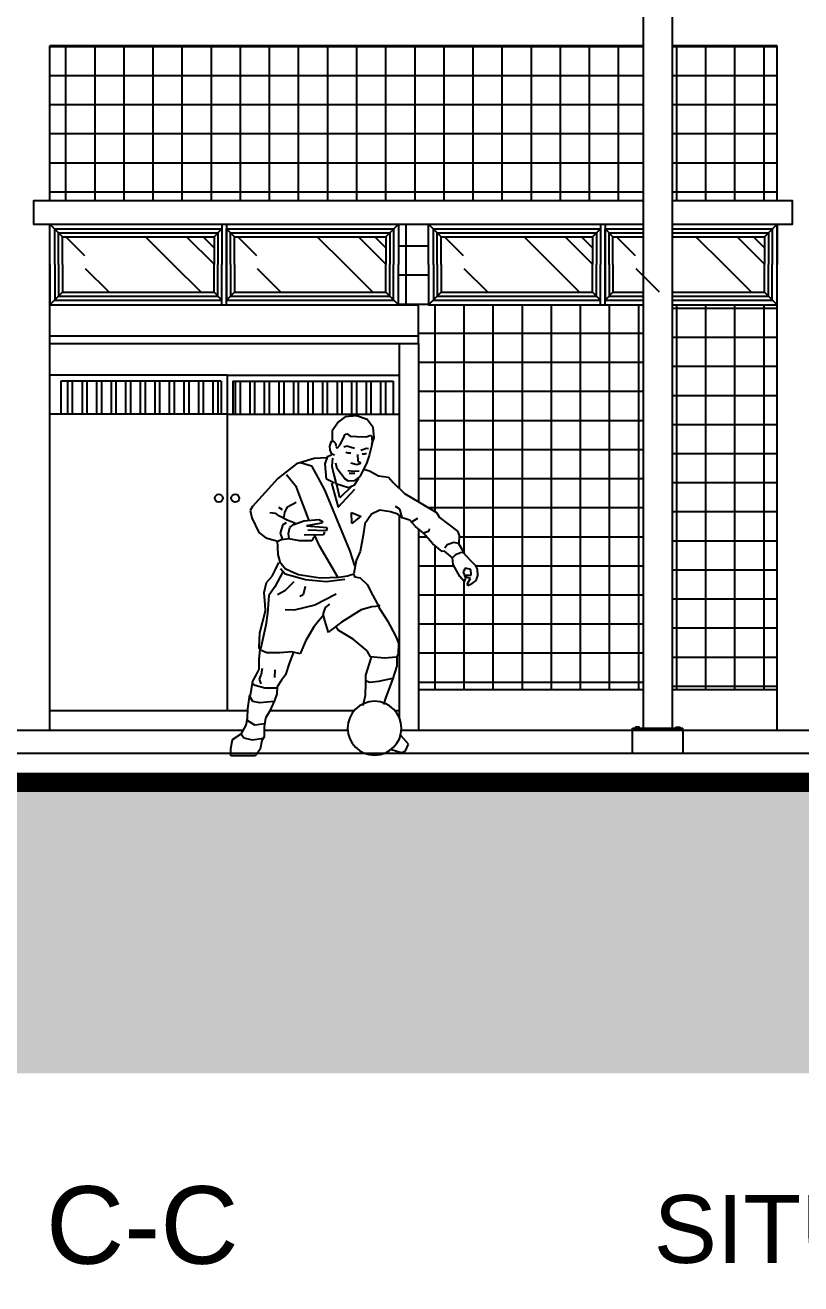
# Model space of a CAD drawing. Header units: metres. Extents: x 2494 to 3558, y 282 to 553.
# Drawn here: x 2939.34 to 2943.34, y 328.31 to 334.8 of the extents above; entities that cross this region are included whole.
import ezdxf

# ---------------------------------------------------------------- set-up
doc = ezdxf.new("R2010")
doc.units = ezdxf.units.M
doc.header["$LTSCALE"] = 7
doc.header["$MEASUREMENT"] = 0
doc.layers.add('HACH', color=251, linetype='Continuous', lineweight=5)
for name, color, linetype in [('HACHURA', 251, 'Continuous'), ('HACHURA PISOS', 250, 'Continuous'), ('PENA 0.05', 8, 'Continuous'), ('PENA 0.2', 2, 'Continuous'), ('PENA 01', 1, 'Continuous'), ('PENA 02', 2, 'Continuous'), ('PENA 06', 6, 'Continuous')]:
    doc.layers.add(name, color=color, linetype=linetype)
doc.styles.add('Luana', font='arial.ttf')
pattern_1 = [(135, (-5.201249999999618, 2.258333333333383), (-0.4242640687119287, 1.131370849898476), [7.5, -1, 2.5, -0.5]), (135, (-5.494699314192076, 2.90533603811906), (0.8237794000823279, 0.1166726188957805), [1.5, -0.165, 3, -0.375]), (135, (-5.077506313291906, 2.735630410634315), (-1.60159685938753, 2.075358402782517), [4, -0.7, 2, -0.5])]
pattern_2 = [(135, (-4.315000000000055, 2.258333333333383), (-0.4242640687119287, 1.131370849898476), [7.5, -1, 2.5, -0.5]), (135, (-4.608449314192512, 2.90533603811906), (0.8237794000823279, 0.1166726188957805), [1.5, -0.165, 3, -0.375]), (135, (-4.191256313292342, 2.735630410634315), (-1.60159685938753, 2.075358402782517), [4, -0.7, 2, -0.5])]
pattern_3 = [(135, (-7.153750000000855, 2.258333333333383), (-0.4242640687119287, 1.131370849898476), [7.5, -1, 2.5, -0.5]), (135, (-7.447199314193313, 2.90533603811906), (0.8237794000823279, 0.1166726188957805), [1.5, -0.165, 3, -0.375]), (135, (-7.030006313293143, 2.735630410634315), (-1.60159685938753, 2.075358402782517), [4, -0.7, 2, -0.5])]
pattern_4 = [(135, (-6.267500000001291, 2.258333333333383), (-0.4242640687119287, 1.131370849898476), [7.5, -1, 2.5, -0.5]), (135, (-6.560949314193749, 2.90533603811906), (0.8237794000823279, 0.1166726188957805), [1.5, -0.165, 3, -0.375]), (135, (-6.143756313293579, 2.735630410634315), (-1.60159685938753, 2.075358402782517), [4, -0.7, 2, -0.5])]

# ---------------------------------------------------------------- blocks, each defined once
blk = doc.blocks.new('jogador de futebol 01')
for p, q in [((8.814762562128948, 149.4143488162461), (11.54378923202376, 153.2017603828781)), ((11.54378923202376, 153.2017603828781), (16.54717297602953, 154.8682646222343)), ((16.54717297602953, 154.8682646222343), (21.85371783605244, 154.413778553473)), ((21.85371783605244, 154.413778553473), (24.88604977842004, 152.1412652288263)), ((24.88604977842004, 152.1412652288263), (27.76672908453793, 147.8993675934334)), ((8.359948809916446, 144.7178821312644), (8.814762562128948, 149.4143488162461)), ((20.79243769535, 146.5358264063088), (19.42785228217441, 145.4754142330984)), ((21.85371783605244, 146.3843863706206), (20.79243769535, 146.5358264063088)), ((22.30853158829194, 145.3238912165553), (21.85371783605244, 146.3843863706206)), ((27.76672908453793, 147.8993675934334), (27.76672908453793, 144.7178821312644)), ((9.421228950618882, 141.6879196856254), (8.359948809916446, 144.7178821312644)), ((9.421228950618882, 145.3238912165553), (9.269576314368805, 141.9908827378567)), ((9.269576314368805, 141.9908827378567), (10.63416172754404, 136.5369669318689)), ((10.02769533908146, 145.9299003018597), (9.421228950618882, 145.3238912165553)), ((11.84709450449691, 145.1723682000257), (10.02769533908146, 145.9299003018597)), ((16.39552033980681, 145.3238912165553), (11.84709450449691, 145.1723682000257)), ((19.42785228217441, 145.4754142330984), (16.39552033980681, 145.3238912165553)), ((20.94394617508935, 140.9304705646328), (17.45680048050889, 139.869975410581)), ((22.46018422454237, 140.4759015150301), (20.94394617508935, 140.9304705646328)), ((23.06665061300495, 143.6573869771991), (22.30853158829194, 145.3238912165553)), ((24.27958338995747, 141.2334336168641), (23.06665061300495, 143.6573869771991)), ((25.49251616690998, 139.869975410581), (24.27958338995747, 141.2334336168641)), ((26.09898255537291, 140.4759015150301), (25.49251616690998, 139.869975410581)), ((27.00861005982492, 143.2029009084382), (26.09898255537291, 141.839442702155)), ((26.09898255537291, 141.839442702155), (26.09898255537291, 140.7789475481032)), ((28.06989020052735, 143.2029009084382), (27.00861005982492, 143.2029009084382)), ((27.76672908453793, 144.7178821312644), (27.76672908453793, 143.3544239249813)), ((28.97966186149044, 140.7789475481032), (28.06989020052735, 143.2029009084382)), ((28.82800922524001, 138.9609202922174), (28.97966186149044, 140.7789475481032)), ((10.63416172754404, 136.5369669318689), (11.69544186824648, 133.2040414340117)), ((11.84709450449691, 139.869975410581), (10.93732284353382, 139.7184523940514)), ((14.57612117439136, 138.9609202922174), (11.84709450449691, 139.869975410581)), ((12.60521352920956, 137.2944990337029), (11.84709450449691, 137.5974620859342)), ((13.96965478590143, 137.2944990337029), (12.60521352920956, 137.2944990337029)), ((16.09235922381703, 136.9914530006298), (15.94070658756695, 133.8100505193023)), ((19.1245470096739, 137.5974620859342), (20.33747978662677, 137.5974620859342)), ((20.33747978662677, 137.5974620859342), (21.55041256357929, 137.900425138152)), ((26.70544894383549, 136.688489948412), (27.91838172078801, 137.1429760171733)), ((27.61507644831485, 135.1735087255858), (27.91838172078801, 131.5375371946555)), ((27.91838172078801, 137.1429760171733), (28.82800922524001, 138.9609202922174)), ((28.14874380510946, 136.7005221704286), (29.62245568754514, 136.0460522737068)), ((29.62245568754514, 136.0460522737068), (30.11359687735012, 135.391582376985)), ((31.09616756998118, 132.6101475515653), (29.78607331313941, 136.209690493094)), ((30.11359687735012, 135.391582376985), (36.1722061891719, 135.0643889190515)), ((36.1722061891719, 135.0643889190515), (44.35943035528499, 132.6101475515653)), ((10.46420121601417, 129.3377150871418), (6.370589132944133, 127.0471119390433)), ((13.24786319878089, 130.1558232032513), (10.46420121601417, 129.3377150871418)), ((11.69544186824648, 133.2040414340117), (13.2116799176995, 130.0225559718428)), ((13.2116799176995, 130.0225559718428), (15.03093492660386, 126.6896304739721)), ((15.94070658756695, 133.8100505193023), (14.72777381061444, 133.2040414340117)), ((14.72777381061444, 133.2040414340117), (15.03093492660386, 132.5980323487073)), ((15.03093492660386, 132.5980323487073), (16.39552033980681, 132.1435462799464)), ((17.60845311675932, 129.2651068508502), (15.33424019910437, 129.4165468865384)), ((16.39552033980681, 132.1435462799464), (19.1245470096739, 132.900995400939)), ((20.48913242287685, 129.5680699030818), (17.60845311675932, 129.2651068508502)), ((22.00537047230252, 125.6291353199203), (25.49251616690998, 130.3255190240606)), ((25.49251616690998, 130.3255190240606), (26.09898255537291, 132.900995400939)), ((27.91838172078801, 131.5375371946555), (27.16026269607499, 128.0530886802552)), ((30.44112044156047, 125.5745339262259), (31.09616756998118, 132.6101475515653)), ((37.48215628947523, 131.6284012160687), (31.4235469776808, 120.502329991038)), ((42.5581949086656, 133.2646174482872), (37.48215628947523, 131.6284012160687)), ((44.35943035528499, 132.6101475515653), (53.03793986774077, 125.7381721456131)), ((-0.5066849328656247, 123.9383176940074), (-5.746485334161349, 118.8661967396609)), ((1.622074077963759, 126.392642042335), (-0.5066849328656247, 123.9383176940074)), ((6.370589132944133, 127.0471119390433), (1.622074077963759, 126.392642042335)), ((15.03093492660386, 126.6896304739721), (17.60845311675932, 124.7200802015567)), ((17.45680048050889, 122.9021359265126), (15.48589283532709, 125.9320983721381)), ((17.3052920007699, 128.0530886802552), (18.97303852993491, 128.0530886802552)), ((20.18597130688742, 121.6901177559177), (17.45680048050889, 122.9021359265126)), ((17.60845311675932, 124.7200802015567), (20.18597130688742, 124.568640165855)), ((18.97303852993491, 128.0530886802552), (19.88266603438692, 128.2046116967987)), ((20.18597130688742, 124.568640165855), (22.00537047230252, 125.6291353199203)), ((26.09898255537291, 123.5081450118031), (20.18597130688742, 121.6901177559177)), ((24.21874934766069, 116.9027870495093), (25.85622301217472, 123.6111242360739)), ((28.14874380510946, 123.6111242360739), (25.03755825815939, 112.4850530110298)), ((26.25049103511191, 124.568640165855), (26.09898255537291, 123.5081450118031)), ((27.16026269607499, 128.0530886802552), (26.25049103511191, 124.568640165855)), ((26.67503192270078, 123.6111242360739), (30.44112044156047, 125.5745339262259)), ((44.36274595476351, 121.7873713021181), (48.94764338414961, 127.5140451340274)), ((53.03793986774077, 125.7381721456131), (64.8274907706359, 112.8123294498181)), ((-5.746485334161349, 118.8661967396609), (-12.45999761786575, 114.7757391399701)), ((25.03755825815939, 112.4850530110298), (17.34147528185093, 120.8296064298129)), ((18.65156953866534, 122.3021844426438), (24.21874934766069, 116.9027870495093)), ((31.4235469776808, 120.502329991038), (19.63399607478567, 92.0328479934025)), ((42.0703693183125, 115.5698657928877), (44.36274595476351, 121.7873713021181)), ((-12.45999761786575, 114.7757391399701), (-20.64722178400619, 110.0308116435571)), ((-4.606207432366077, 107.7075970247617), (-3.62363673976202, 111.6344164050652)), ((-3.62363673976202, 111.6344164050652), (-1.495021885416008, 112.7797179791213)), ((0.8032651674650566, 110.3580051014906), (5.715686161034156, 111.1761132175996)), ((5.715686161034156, 111.1761132175996), (9.6455364619992, 109.212703527448)), ((40.26913387169347, 110.8249382964751), (42.0703693183125, 115.5698657928877)), ((48.61680422046038, 112.6486912304309), (44.52319213738998, 114.7757391399701)), ((49.76299253868571, 110.0308116435571), (48.61680422046038, 112.6486912304309)), ((50.90918085691139, 111.3397514369872), (52.54665452142507, 112.3214977724839)), ((64.8274907706359, 112.8123294498181), (65.80991730675623, 111.0125579790538)), ((65.80991730675623, 111.0125579790538), (65.15501433484626, 107.5765702760709)), ((-21.95717188433687, 107.7401255146168), (-26.37830753159027, 104.3041378116478)), ((-20.64722178400619, 110.0308116435571), (-21.95717188433687, 107.7401255146168)), ((-10.33729317995015, 106.3986572313315), (-11.97462268798046, 107.3803205859868)), ((-10.82252395335172, 103.4861126763797), (-8.202623752690357, 106.431185721187)), ((-9.190960705240741, 105.7441873346097), (-10.33729317995015, 106.3986572313315)), ((-8.202623752690357, 106.431185721187), (-4.600297015935666, 107.5765702760709)), ((-4.600297015935666, 107.5765702760709), (-2.635299787211636, 109.212703527448)), ((-2.635299787211636, 109.212703527448), (0.8032651674650566, 110.3580051014906)), ((9.6455364619992, 109.212703527448), (12.59296022687091, 104.7950524698099)), ((18.81518716425961, 110.0308116435571), (14.39419567348995, 108.2310401727927)), ((14.55781329908422, 108.3945954113386), (18.65156953866534, 104.9586077083696)), ((18.65156953866534, 104.9586077083696), (18.81518716425961, 110.0308116435571)), ((34.0414289873529, 106.8301576069981), (32.07643175860116, 105.6848560329553)), ((32.07643175860116, 105.6848560329553), (32.73147888702186, 105.0303861362334)), ((40.9187030531623, 106.1756877102898), (34.0414289873529, 106.8301576069981)), ((38.63180436366316, 106.5709254582381), (40.26913387169347, 110.8249382964751)), ((45.66736226465341, 104.5394714780713), (40.9187030531623, 106.1756877102898)), ((45.01433332722196, 105.1222459277569), (48.45304243835503, 106.2676304826408)), ((48.45304243835503, 106.2676304826408), (52.21913095724207, 108.3945954113386)), ((50.58165729270104, 104.467776031035), (48.94432778467073, 105.4495223665317)), ((50.25427788500141, 107.2492938372961), (49.76299253868571, 110.0308116435571)), ((52.21913095724207, 108.3945954113386), (54.0203664038611, 109.5399799662229)), ((54.0203664038611, 109.5399799662229), (56.80402838660046, 109.8671734241698)), ((65.15501433484626, 107.5765702760709), (61.88006700579119, 100.7045948701187)), ((-30.30815783258231, 101.3590647668405), (-31.12682258659764, 99.39565507668893)), ((-31.12682258659764, 99.39565507668893), (-30.96320496097601, 95.63239093493121)), ((-26.37830753159027, 104.3041378116478), (-30.30815783258231, 101.3590647668405)), ((-18.84598633738716, 95.46883569638536), (-14.42499484659014, 100.5409566507315)), ((-17.21456724578691, 101.4900915155313), (-17.37818487138118, 102.471837851028)), ((-14.26714348091519, 100.508428160876), (-17.21456724578691, 101.4900915155313)), ((-14.42499484659014, 100.5409566507315), (-10.82252395335172, 103.4861126763797)), ((12.59296022687091, 104.7950524698099), (13.41162498088624, 99.55921031523478)), ((13.41162498088624, 99.55921031523478), (14.88533686329492, 91.86920977401489)), ((39.77251473493698, 103.8850015813495), (30.11157868638786, 103.0669764460818)), ((30.11157868638786, 103.0669764460818), (30.60286403267621, 101.5943984332644)), ((30.60286403267621, 101.5943984332644), (39.11746760654327, 101.7579536718103)), ((31.42152878669118, 101.1034837750885), (31.91281413300689, 99.63098874311247)), ((31.91281413300689, 99.63098874311247), (40.75494127105731, 99.46735052372522)), ((32.73147888702186, 105.0303861362334), (39.77251473493698, 103.8850015813495)), ((33.71390542314219, 94.55878480792497), (35.84266443397193, 99.30371230433761)), ((47.47061590226205, 102.9951980182176), (45.01433332722196, 105.1222459277569)), ((48.12551887417203, 100.2136802119566), (47.47061590226205, 102.9951980182176)), ((47.79799530996132, 97.92307706385768), (48.12551887417203, 100.2136802119566)), ((51.72798976741009, 100.3773184313442), (50.58165729270104, 104.467776031035)), ((50.90918085691139, 97.75943884447042), (51.72798976741009, 100.3773184313442)), ((61.88006700579119, 100.7045948701187), (58.60526383324685, 98.25027052180499)), ((-30.79944317887066, 95.63239093493121), (-33.25558159742702, 91.54193333524003)), ((-30.96320496097601, 95.63239093493121), (-28.67068416804128, 96.12330559309332)), ((-28.67068416804128, 96.12330559309332), (-25.55949862109156, 94.97792103820939)), ((-25.55949862109156, 94.97792103820939), (-24.41331030286588, 93.505343025392)), ((-23.2671219846402, 91.86920977401489), (-18.84598633738716, 95.46883569638536)), ((25.1991576927914, 79.99680886075286), (33.71390542314219, 94.55878480792497)), ((36.33380562377656, 98.8128806270034), (37.31637631640797, 96.84947093685143)), ((37.31637631640797, 96.84947093685143), (43.04746206399204, 96.84947093685143)), ((43.04746206399204, 96.84947093685143), (47.95973890107706, 97.83113429150671)), ((51.23670442112174, 97.43224538653696), (47.79799530996132, 97.92307706385768)), ((53.03793986774077, 96.77777548981514), (50.90918085691139, 97.75943884447042)), ((53.35940885900999, 97.07244045789314), (53.03202945131072, 90.52765850987439)), ((58.60526383324685, 98.25027052180499), (53.03793986774077, 96.77777548981514)), ((-36.205023553234, 87.85044762136036), (-38.49740018968501, 85.55976149242004)), ((-32.93007622417893, 91.45007354371697), (-36.205023553234, 87.85044762136036)), ((-33.25558159742702, 91.54193333524003), (-31.78186971499099, 91.37837809668068)), ((-31.78186971499099, 91.37837809668068), (-29.32573129646198, 90.396631761184)), ((-29.32573129646198, 90.396631761184), (-28.0157811961313, 88.9240537483666)), ((-28.34532295130391, 85.8870379312084), (-28.01779938712092, 88.9957491954029)), ((-28.0157811961313, 88.9240537483666), (-24.24954852076053, 92.0328479934025)), ((-24.24954852076053, 92.0328479934025), (-23.2671219846402, 91.86920977401489)), ((14.88533686329492, 91.86920977401489), (16.68657230994131, 87.77875217432407)), ((16.68657230994131, 87.77875217432407), (17.83276062813928, 81.72488488446743)), ((19.63399607478567, 92.0328479934025), (17.50523706392893, 85.32451080683754)), ((53.03202945131072, 90.52765850987439), (52.04945875870666, 87.09167080690538)), ((-39.47997088228907, 83.75999002165568), (-39.64373266439407, 80.81483399600704)), ((-38.49740018968501, 85.55976149242004), (-39.47997088228907, 83.75999002165568)), ((-36.69630889954971, 80.97847221540815), (-36.53254711744435, 83.59635180226807)), ((-36.53254711744435, 83.59635180226807), (-34.07640869891534, 84.2508216989899)), ((-34.07640869891534, 84.2508216989899), (-32.93007622417893, 82.45105022822554)), ((-32.93007622417893, 82.45105022822554), (-34.07640869891534, 79.50589420257725)), ((-31.45650849825398, 80.32400231868633), (-28.34532295130391, 85.8870379312084)), ((46.64589657530558, 82.67401974926725), (43.3710934027616, 81.20144173644985)), ((49.5933203401503, 83.98295954271089), (46.64589657530558, 82.67401974926725)), ((52.04945875870666, 87.09167080690538), (49.5933203401503, 83.98295954271089)), ((49.5933203401503, 81.3650799558371), (51.72207935098004, 83.81932132330978)), ((50.74340088381678, 82.45105022822554), (54.34572762059847, 75.57907482227333)), ((54.01834821287184, 83.92362824105643), (52.54463633046316, 86.86878426670508)), ((55.65567772090179, 80.48764053807358), (54.01834821287184, 83.92362824105643)), ((-39.64373266439407, 80.81483399600704), (-38.82492375389536, 78.52423084792197)), ((-38.82492375389536, 78.52423084792197), (-36.368785335339, 76.56082115777001)), ((-34.07640869891534, 80.97847221540815), (-36.69630889954971, 80.97847221540815)), ((-36.368785335339, 79.34233896403104), (-34.07640869891534, 79.99680886075286)), ((-34.89507345293032, 77.05165283509072), (-36.368785335339, 79.34233896403104)), ((-36.368785335339, 76.56082115777001), (-35.05883523503567, 76.0699064995944)), ((-35.05883523503567, 76.0699064995944), (-34.89507345293032, 77.05165283509072)), ((-34.07640869891534, 79.99680886075286), (-34.07640869891534, 80.97847221540815)), ((-34.07640869891534, 79.50589420257725), (-33.42136157049464, 78.0333991705874)), ((-33.42136157049464, 78.0333991705874), (-31.45650849825398, 80.32400231868633)), ((11.44086149221518, 76.45651424003685), (9.967149609779142, 73.51144119522996)), ((14.87942644686451, 79.72886372361896), (11.44086149221518, 76.45651424003685)), ((17.49932664749888, 80.21977838179457), (14.87942644686451, 79.72886372361896)), ((17.82685021170923, 81.52871817522471), (17.49932664749888, 80.21977838179457)), ((20.77427397655394, 80.71061005911528), (17.82685021170923, 81.52871817522471)), ((24.54036249544099, 80.05614016240732), (20.77427397655394, 80.71061005911528)), ((21.92046229477927, 78.91083858835093), (30.59897180723542, 77.92909225285425)), ((33.38263378997478, 79.72886372361896), (24.54036249544099, 80.05614016240732)), ((30.59897180723542, 77.92909225285425), (40.25990785578453, 78.74720036896368)), ((43.3710934027616, 81.20144173644985), (33.38263378997478, 79.72886372361896)), ((40.25990785578453, 78.74720036896368), (49.5933203401503, 81.3650799558371)), ((45.66347003918526, 77.92909225285425), (49.75708212225565, 73.67499643377582)), ((58.27572207804724, 77.54248451242529), (55.65567772090179, 80.48764053807358)), ((59.42191039627257, 72.9611952353999), (58.27572207804724, 77.54248451242529)), ((9.967149609779142, 73.51144119522996), (6.855964062829429, 67.45757390537332)), ((26.01407437784967, 72.20250140178632), (35.83877220853114, 66.96665924721121)), ((40.42366963788953, 75.63840612392778), (41.24233439190486, 71.87522496301146)), ((41.24233439190486, 71.87522496301146), (42.8798080564459, 71.05711684690239)), ((49.75708212225565, 73.67499643377582), (53.19564707690499, 71.87522496301146)), ((54.34572762059847, 75.57907482227333), (57.12938960333783, 71.4886172225825)), ((57.12938960333783, 71.4886172225825), (57.78443673175889, 63.30770202318665)), ((58.93062504995686, 67.23460438433162), (59.42191039627257, 72.9611952353999)), ((6.368570941981872, 66.2528580488353), (2.111197076806477, 59.70815908165794)), ((6.855964062829429, 67.45757390537332), (5.709775744603746, 66.63946578927775)), ((5.709775744603746, 66.63946578927775), (9.47586426346379, 66.31218935048939)), ((9.47586426346379, 66.31218935048939), (14.38828525705989, 64.839611337672)), ((14.38828525705989, 64.839611337672), (23.55793595932066, 59.11302048660407)), ((30.92649537144577, 65.98499589255593), (28.96149814269438, 67.45757390537332)), ((32.07268368964409, 62.71264640897418), (30.92649537144577, 65.98499589255593)), ((35.83877220853114, 66.96665924721121), (45.49970825708026, 64.67605609912614)), ((45.49970825708026, 64.67605609912614), (49.5933203401503, 64.839611337672)), ((58.76686326787922, 64.45308657807058), (58.93062504995686, 67.23460438433162)), ((61.38676346851322, 54.14512346914937), (58.76686326787922, 64.45308657807058)), ((2.111197076806477, 59.70815908165794), (-1.654891442053213, 52.50890723693087)), ((23.55793595932066, 59.11302048660407), (28.63397457851103, 55.34975634484636)), ((29.45278348900973, 54.36809299019107), (31.25387477914539, 59.93112860271314)), ((31.25387477914539, 59.93112860271314), (32.07268368964409, 62.71264640897418)), ((31.7451601254611, 62.54900818957307), (35.02010745451616, 58.45855058988225)), ((35.02010745451616, 58.45855058988225), (36.33005755481949, 56.82233435766375)), ((57.78443673175889, 63.30770202318665), (58.60310148577386, 57.74474939150598)), ((18.15826600138773, 51.19996744350108), (25.03554006719713, 55.45406326257951)), ((25.03554006719713, 55.45406326257951), (26.01796660331746, 56.7630030560093)), ((28.63397457851103, 55.34975634484636), (29.45278348900973, 54.36809299019107)), ((36.33380562377656, 56.9266412754104), (40.26380008125233, 50.38194230823305)), ((58.60310148577386, 57.74474939150598), (61.05938406081395, 46.61867816647569)), ((61.71428703272358, 47.27314806319751), (61.38676346851322, 54.14512346914937)), ((-1.654891442053213, 52.50890723693087), (-2.964841542384249, 49.40019597273673)), ((-2.964841542384249, 49.40019597273673), (-2.801079760278895, 44.49163025693647)), ((11.6083713432776, 45.80057005036626), (18.15826600138773, 51.19996744350108)), ((40.26380008125233, 50.38194230823305), (42.39241493559834, 45.14610015364444)), ((61.05938406081395, 46.12784648914112), (61.71428703272358, 47.27314806319751)), ((-2.801079760278895, 44.49163025693647), (-1.982415006263921, 42.85549700555937)), ((-2.145456005868922, 42.93266918812795), (-2.145456005868922, 38.84221158843677)), ((-1.982415006263921, 42.85549700555937), (3.584908959242512, 42.3645823473834)), ((3.584908959242512, 42.3645823473834), (9.970897678736208, 43.01905224410523)), ((9.807856679131206, 42.93266918812795), (12.42775687976557, 34.58819875019974)), ((9.970897678736208, 43.01905224410523), (11.6083713432776, 45.80057005036626)), ((42.39241493559834, 45.14610015364444), (42.71993849978134, 44.49163025693647)), ((42.71993849978134, 44.49163025693647), (46.48602701866838, 45.30973837304555)), ((45.83112404675876, 45.14610015364444), (47.79597711897206, 39.91034097991073)), ((46.48602701866838, 45.30973837304555), (52.05335098414746, 44.98254491509859)), ((52.05335098414746, 44.98254491509859), (58.11196029594188, 44.98254491509859)), ((58.11196029594188, 44.98254491509859), (61.05938406081395, 46.12784648914112)), ((61.38676346851322, 46.61867816647569), (61.87804881482893, 41.87375067006269)), ((61.87804881482893, 41.87375067006269), (61.87804881482893, 37.2924613930373)), ((-2.145456005868922, 38.84221158843677), (-0.1806029336282649, 32.46115084064702)), ((47.79597711897206, 39.91034097991073), (49.43345078351309, 34.67458180617737)), ((54.34644840307146, 37.04244011767241), (54.51021018517646, 33.4428141953023)), ((60.24129593278789, 37.69691001439423), (60.73243712259251, 35.07903042752045)), ((60.73243712259251, 35.07903042752045), (61.71500781519657, 32.62478906004813)), ((61.87804881482893, 37.2924613930373), (63.02423713302726, 34.83822002556462)), ((-0.1806029336282649, 32.95198251798124), (6.369291724481869, 31.64304272455145)), ((-0.1806029336282649, 32.46115084064702), (2.930582613321803, 24.28023564126502)), ((6.369291724481869, 31.64304272455145), (10.29914202544691, 31.15221104721688)), ((10.29914202544691, 31.15221104721688), (12.42775687976557, 31.97031916332631)), ((12.42775687976557, 34.58819875019974), (12.42775687976557, 30.82493460844202)), ((12.42775687976557, 30.82493460844202), (12.59151866187057, 25.09834375737409)), ((49.43345078351309, 34.67458180617737), (51.39830385575375, 32.22025745784944)), ((51.39830385575375, 32.22025745784944), (53.36330108447814, 29.1115461936553)), ((59.09496345805148, 28.53433146034345), (63.51609910533188, 29.67963303439948)), ((61.71500781519657, 32.62478906004813), (60.89619890469787, 30.49774115049506)), ((63.02423713302726, 34.83822002556462), (64.82547257967364, 31.72942578051522)), ((63.51609910533188, 29.67963303439948), (64.98981098776791, 30.82493460844202)), ((64.82547257967364, 31.72942578051522), (65.80789911579397, 25.18472681335137)), ((2.930582613321803, 24.28023564126502), (4.076770931519775, 21.00788615768291)), ((12.59151866187057, 25.09834375737409), (13.57394519799089, 20.35341626096109)), ((53.36330108447814, 29.1115461936553), (53.52706286658349, 25.83919671005969)), ((53.52706286658349, 25.83919671005969), (54.67325118480882, 22.40320900709034)), ((53.85516305678311, 28.53433146034345), (59.09496345805148, 28.53433146034345)), ((64.66228742355756, 22.31682595111306), (66.1359993059936, 24.93470553798684)), ((66.9548082164923, 18.8808382481302), (65.97223752388824, 25.42553721530755)), ((54.51021018517646, 22.80765762843377), (56.96634860373283, 17.73553667408767)), ((54.83758959290344, 22.31682595111306), (61.38748425101357, 21.66235605439124)), ((56.96634860373283, 17.73553667408767), (58.76758405035186, 14.62674242905177)), ((61.38748425101357, 21.66235605439124), (64.66228742355756, 22.31682595111306)), ((67.11856999859765, 14.62674242905177), (66.9548082164923, 18.8808382481302)), ((58.76758405035186, 14.62674242905177), (59.42248702226183, 10.53628482936059)), ((59.09496345805148, 12.00886284217799), (63.67986088743723, 11.35439294547002)), ((63.67986088743723, 11.35439294547002), (67.44594940629692, 13.64507907439649)), ((67.77347297050727, 11.35439294547002), (67.11856999859765, 14.62674242905177)), ((-7.605815849614899, 2.562987695334268), (-3.973792874198494, 6.574281572263313)), ((59.42248702226183, 10.53628482936059), (59.42248702226183, 5.954995552335202)), ((59.42248702226183, 5.954995552335202), (60.40491355838216, 4.155224081570847)), ((70.06584960695864, 7.100297126377736), (67.77347297050727, 11.35439294547002)), ((70.06584960695864, 7.263935345765343), (68.7558995066276, 5.464163875000988)), ((73.99584406440705, 4.646055758905415), (70.06584960695864, 7.263935345765343)), ((-6.267755232106225, -0.49327967704183), (-7.605815849614899, 2.562987695334268)), ((-4.147357298174697, -1.528880578660324), (0.7562701489910069, 0.03016347097574723)), ((64.98981098776791, 4.482417539504308), (59.75001058647219, 5.300525655613381)), ((60.40491355838216, 4.155224081570847), (61.22372246890822, 0.2284047012672765)), ((61.22372246890822, 0.2284047012672765), (63.02495791552725, -2.389474885606507)), ((68.7558995066276, 5.464163875000988), (64.98981098776791, 4.482417539504308)), ((74.81450881842238, 0.3919599398131304), (73.99584406440705, 4.646055758905415)), ((74.81450881842238, -2.880389543768619), (74.81450881842238, 0.3919599398131304)), ((-4.164944390981489, -1.44838916242232), (-6.267755232106225, -0.49327967704183)), ((63.02495791552725, -2.389474885606507), (63.51609910533188, -2.880389543768619)), ((63.51609910533188, -2.880389543768619), (74.81450881842238, -2.880389543768619))]:
    blk.add_line(p, q)
blk.add_circle((8.13967768046065, 9.918658426260802), 12.49454345795588)
blk = doc.blocks.new('A$C5D1F5C78')
at = {"layer": 'PENA 01'}
for p, q in [((-0.1300000000001091, -7.600000000000023), (-0.1300000000001091, -7.590000000000032)), ((-0.1088954178180757, -7.585375796944732), (-0.1088954178180757, -7.590000000000032)), ((-0.1008467417746033, -7.585375796944732), (-0.1008467417746033, -7.590000000000032)), ((0.1008467417746033, -7.585375796944732), (0.1008467417746033, -7.590000000000032)), ((0.1088954178180757, -7.585375796944732), (0.1088954178180757, -7.590000000000032)), ((0.1300000000001091, -7.600000000000023), (0.1300000000001091, -7.590000000000032)), ((0.1300000000001091, -7.600000000000023), (0.1300000000001091, -7.590000000000032)), ((0.1300000000001091, -7.600000000000023), (0.1300000000001091, -7.720000000000027))]:
    blk.add_line(p, q, dxfattribs=at)
for points in [[(-0.1300000000001091, -7.590000000000032), (0.1300000000001091, -7.590000000000032)], [(-0.1300000000001091, -7.720000000000027), (-0.1300000000001091, -7.600000000000023), (0.1300000000001091, -7.600000000000023)]]:
    blk.add_lwpolyline(points, dxfattribs=at)
for points in [[(-0.1139966562154768, -7.590000000000032), (-0.09574550337720211, -7.590000000000032), (-0.09574550337720211, -7.585375796944732), (-0.1139966562154768, -7.585375796944732)], [(0.1139966562154768, -7.590000000000032), (0.09574550337720211, -7.590000000000032), (0.09574550337720211, -7.585375796944732), (0.1139966562154768, -7.585375796944732)]]:
    blk.add_lwpolyline(points, close=True, dxfattribs=at)
blk = doc.blocks.new('A$C4E985608')
at = {"layer": 'HACHURA', "ltscale": 1.5}
h = blk.add_hatch(dxfattribs=at)
h.set_pattern_fill('AR-RROOF', color=256, scale=0.5, angle=45, style=0)
h.set_pattern_definition(pattern_3)
h.paths.add_polyline_path([(-7.153750000000855, 2.401666666666756), (-7.935000000000855, 2.401666666666642), (-7.935000000000855, 2.545000000000016), (-7.153750000000855, 2.545000000000016)])
h = blk.add_hatch(dxfattribs=at)
h.set_pattern_fill('AR-RROOF', color=256, scale=0.5, angle=45, style=0)
h.set_pattern_definition(pattern_4)
h.paths.add_polyline_path([(-6.267500000001291, 2.401666666666699), (-7.048750000001291, 2.401666666666642), (-7.048750000001291, 2.545000000000016), (-6.267500000001291, 2.545000000000016)])
h = blk.add_hatch(dxfattribs=at)
h.set_pattern_fill('AR-RROOF', color=256, scale=0.5, angle=45, style=0)
h.set_pattern_definition(pattern_1)
h.paths.add_polyline_path([(-5.201249999999618, 2.401666666666756), (-5.982499999999618, 2.401666666666642), (-5.982499999999618, 2.545000000000016), (-5.201249999999618, 2.545000000000016)])
h = blk.add_hatch(dxfattribs=at)
h.set_pattern_fill('AR-RROOF', color=256, scale=0.5, angle=45, style=0)
h.set_pattern_definition(pattern_2)
h.paths.add_polyline_path([(-4.9404093272924, 2.401666666666642), (-4.940409327292855, 2.545000000000016), (-5.096250000000055, 2.545000000000016), (-5.096250000000055, 2.401666666666642)])
h.paths.add_polyline_path([(-4.790409327293219, 2.545000000000016), (-4.790409327293219, 2.401666666666642), (-4.315000000000055, 2.401666666666699), (-4.315000000000055, 2.545000000000016)])
h = blk.add_hatch(dxfattribs=at)
h.set_pattern_fill('AR-RROOF', color=256, scale=0.5, angle=45, style=0)
h.set_pattern_definition(pattern_3)
h.paths.add_polyline_path([(-7.153750000000855, 2.401666666666642), (-7.935000000000855, 2.401666666666756), (-7.935000000000855, 2.258333333333383), (-7.153750000000855, 2.258333333333383)])
h = blk.add_hatch(dxfattribs=at)
h.set_pattern_fill('AR-RROOF', color=256, scale=0.5, angle=45, style=0)
h.set_pattern_definition(pattern_4)
h.paths.add_polyline_path([(-6.267500000001291, 2.401666666666699), (-7.048750000001291, 2.401666666666756), (-7.048750000001291, 2.258333333333383), (-6.267500000001291, 2.258333333333383)])
h = blk.add_hatch(dxfattribs=at)
h.set_pattern_fill('AR-RROOF', color=256, scale=0.5, angle=45, style=0)
h.set_pattern_definition(pattern_1)
h.paths.add_polyline_path([(-5.201249999999618, 2.401666666666642), (-5.982499999999618, 2.401666666666756), (-5.982499999999618, 2.258333333333383), (-5.201249999999618, 2.258333333333383)])
h = blk.add_hatch(dxfattribs=at)
h.set_pattern_fill('AR-RROOF', color=256, scale=0.5, angle=45, style=0)
h.set_pattern_definition(pattern_2)
h.paths.add_polyline_path([(-4.315000000000055, 2.401666666666699), (-5.096250000000055, 2.401666666666756), (-5.096250000000055, 2.258333333333383), (-4.315000000000055, 2.258333333333383)])
h = blk.add_hatch(dxfattribs=at)
h.set_pattern_fill('ANSI32,_O', color=256, scale=0.2, angle=45, double=1)
h.set_pattern_definition([(90, (-7.944015415734611, 1.630000000000109), (-0.07500000000000001, 6.938893903907228e-18), []), (90, (-7.919015415776357, 1.654999999958136), (-0.07500000000000001, 6.938893903907228e-18), [])])
h.paths.add_polyline_path([(-7.116515415734284, 1.800000000000068), (-7.116515415734284, 1.630000000000109), (-7.944015415734611, 1.630000000000109), (-7.944015415734157, 1.800000000000068)])
h = blk.add_hatch(dxfattribs=at)
h.set_pattern_fill('ANSI32,_O', color=256, scale=0.2, angle=45, double=1)
h.set_pattern_definition([(90, (-6.229015415732647, 1.630000000000109), (0.07500000000000001, 6.938893903907228e-18), []), (90, (-6.254015415690901, 1.654999999958136), (0.07500000000000001, 6.938893903907228e-18), [])])
h.paths.add_polyline_path([(-7.056515415732974, 1.800000000000068), (-6.229015415733102, 1.800000000000068), (-6.229015415732647, 1.630000000000109), (-7.056515415732974, 1.630000000000109)])
at = {"layer": 'HACHURA PISOS'}
h = blk.add_hatch(dxfattribs=at)
h.set_pattern_fill('_USER,_O', color=256, scale=0.15, double=1, pattern_type=0)
h.set_pattern_definition([(0, (-24.00361561554291, 27.48907575251792), (0, 0.15), []), (90, (-24.00361561554291, 27.48907575251792), (-0.15, 9.184850993605149e-18), [])])
h.paths.add_polyline_path([(-0.25, 2.730000000000075), (-0.25, 3.529999999999916), (-4, 3.529999999999916), (-4, 2.730000000000075)])
h.paths.add_polyline_path([(-12.25, 2.730000000000075), (-12.24999999999955, 3.529999999999916), (-16, 3.529999999999916), (-16, 2.730000000000075)])
h.paths.add_polyline_path([(-22.04040932729231, 3.529999999999916), (-22.04040932729322, 2.730000000000132), (-20.25, 2.730000000000075), (-20.25, 3.529999999999973)])
h.paths.add_polyline_path([(-22.19040932729285, 2.730000000000075), (-22.19040932729285, 3.529999999999916), (-24, 3.529999999999916), (-24, 2.730000000000075)])
h.paths.add_polyline_path([(-22.04040932729322, 2.193333333333385), (-22.04040932729322, 0.2100000000000364), (-20.25, 0.2100000000000364), (-20.25, 2.193333333333385)])
h.paths.add_polyline_path([(-22.19040932729285, 0.2100000000000364), (-22.19040932729331, 2.193333333333385), (-24.00000000000136, 2.193333333333271), (-24, 0.2100000000000364)])
h.paths.add_polyline_path([(-16.4404093272924, 2.730000000000075), (-16.4404093272924, 3.529999999999916), (-20.00000000000045, 3.529999999999973), (-20, 2.730000000000075)])
h.paths.add_polyline_path([(-16.29040932729276, 3.529999999999916), (-16.29040932729276, 2.730000000000075), (-16.25, 2.730000000000075), (-16.24999999999955, 3.529999999999916)])
h.paths.add_polyline_path([(-16.29040932729276, 2.193333333333385), (-16.29040932729367, 0.2100000000000364), (-16.25, 0.2100000000000364), (-16.25, 2.193333333333271)])
h.paths.add_polyline_path([(-16.44040932729285, 0.2100000000000364), (-16.44040932729285, 2.193333333333385), (-20, 2.193333333334181), (-20, 0.2100000000000364)])
h.paths.add_polyline_path([(-10.54040932729276, 2.193333333333385), (-10.54040932729322, 0.2100000000000364), (-8.249999999999545, 0.2100000000000364), (-8.25, 2.193333333333385), (-10.04749999999922, 2.193333333333385), (-10.04749999999922, 2.610000000000014), (-10.20250000000078, 2.610000000000014), (-10.20250000000078, 2.193333333333385)])
h.paths.add_polyline_path([(-10.6904093272924, 0.2100000000000932), (-10.69040932729285, 2.193333333333385), (-11.99999999999955, 2.193333333333385), (-11.99999999999909, 0.2100000000000364)])
h.paths.add_polyline_path([(-10.54040932729322, 3.529999999999859), (-10.54040932729322, 2.730000000000132), (-8.25, 2.730000000000075), (-8.249999999999545, 3.529999999999916)])
h.paths.add_polyline_path([(-4.790409327293219, 3.529999999999916), (-4.790409327293219, 2.730000000000075), (-4.25, 2.730000000000075), (-4.250000000000455, 3.529999999999916)])
h.paths.add_polyline_path([(-4.940409327292855, 2.730000000000075), (-4.940409327292855, 3.529999999999916), (-8, 3.529999999999916), (-8, 2.730000000000075)])
h.paths.add_polyline_path([(-4.790409327293219, 2.193333333333385), (-4.790409327293219, 0.2100000000000364), (-4.25, 0.2100000000000364), (-4.25, 2.193333333333385)])
h.paths.add_polyline_path([(-2.754894734915069, 0.2100000000000932), (-2.754894734915524, 1.761999999999944), (-2.752986581187997, 1.776493866526152), (-2.747392157527429, 1.790000000000532), (-2.738492714662698, 1.801597979745225), (-2.726894734914822, 1.810497422612229), (-2.713388601440784, 1.816091846272172), (-2.698894734915484, 1.817999999999984), (-2.68440086839064, 1.816091846272229), (-2.670894734916601, 1.810497422612116), (-2.659296755167816, 1.801597979745509), (-2.650397312303539, 1.789999999998088), (-2.644802888643881, 1.776493866524618), (-2.642894734915444, 1.76199999999875), (-2.642894734915444, 0.2100000000000364), (-0.25, 0.2100000000000364), (-0.25, 2.193333333333385), (-2.047499999999673, 2.193333333333385), (-2.047499999999673, 2.610000000000014), (-2.202500000001237, 2.610000000000014), (-2.202500000001237, 2.193333333333385), (-4, 2.193333333333385), (-4, 0.2100000000000364)])
h.paths.add_polyline_path([(-10.69040932729331, 2.730000000000075), (-10.69040932729285, 3.529999999999859), (-11.99999999999955, 3.529999999999916), (-11.99999999999955, 2.730000000000075)])
h.paths.add_polyline_path([(-12.94121166332116, 0.7061844243378346), (-12.9412116633207, 0.2100000000000932), (-12.24999999999955, 0.2100000000000364), (-12.25, 2.193333333333385), (-14.04749999999922, 2.193333333333385), (-14.04749999999922, 2.610000000000014), (-14.20250000000078, 2.610000000000014), (-14.20250000000078, 2.193333333333385), (-16, 2.193333333333385), (-15.99999999999955, 0.2100000000000364), (-13.84121955639012, 0.2100000000000364), (-13.84121955639012, 0.7061844243377777)])
h = blk.add_hatch(dxfattribs=at)
h.set_pattern_fill('_USER,_O', color=256, scale=0.15, double=1, pattern_type=0)
h.set_pattern_definition([(0, (-8, 0.2100000000000364), (0, 0.15), []), (90, (-8, 0.2100000000000364), (-0.15, 9.184850993605149e-18), [])])
h.paths.add_polyline_path([(-4.940409327292855, 2.193333333333385), (-6.047499999999673, 2.193333333333385), (-6.047499999999673, 2.401666666666699), (-6.047499999999673, 2.610000000000014), (-6.202500000001237, 2.610000000000014), (-6.202500000001237, 2.401666666666699), (-6.202500000001237, 2.193333333333385), (-6.099015415733447, 2.193333333333328), (-6.099015415732993, 2.147956435215463), (-6.099015415732083, 2.100000000000136), (-6.099015415732083, 1.900000000000091), (-6.099015415732538, 1.176598503552611), (-6.096531061888982, 1.17508481837109), (-6.005514941619367, 1.122336184289509), (-5.990952426478998, 1.096870976548757), (-5.941803336917928, 1.05867362618045), (-5.898115791495911, 1.025933699068503), (-5.889014820495504, 1.004106773498791), (-5.890956651562192, 0.959443961690738), (-5.865349731788683, 0.9167981487345287), (-5.869480334154559, 0.9163397269334723), (-5.832561236160473, 0.8757604660121387), (-5.807077235306224, 0.8502952582713306), (-5.796154147026755, 0.8302874737870525), (-5.794333632313283, 0.7975466241898062), (-5.803436205879279, 0.7720823389345242), (-5.830740721447455, 0.750255413364755), (-5.84530323658737, 0.7447979901082817), (-5.847123751300842, 0.7557119141358157), (-5.830740721447455, 0.7811771218765671), (-5.858614450515688, 0.7891350273509374), (-5.856224722301704, 0.7829953404767025), (-5.863506781154683, 0.7666258381633497), (-5.885349752582442, 0.7920901234188022), (-5.919936327003597, 0.8539335404423696), (-5.923483249009223, 0.8875993819226551), (-5.965468425624749, 0.9222555719908883), (-5.976389911338629, 0.920436430905454), (-6.025539000899698, 0.9604529223593659), (-6.074686487895178, 1.01683891612646), (-6.099015415732538, 1.036728733571408), (-6.099015415732538, 0.2100000000000364), (-4.940409327292855, 0.2100000000000364)])
at = {"layer": 'HACHURA', "ltscale": 1.5}
for p, q in [((-8, 2.730000000000075), (-8, 3.529999999999859)), ((-4.940409327292855, 3.529999999999916), (-8, 3.529999999999916)), ((-4.250000000000909, 3.529999999999916), (-4.790409327293219, 3.529999999999916)), ((-4.25, 2.730000000000075), (-4.250000000000455, 3.529999999999859)), ((-8, 0), (-8, 2.610000000000014)), ((-7.113750000001073, 2.610000000000014), (-7.113750000001073, 2.401666666666699)), ((-7.088750000001073, 2.610000000000014), (-7.088750000001073, 2.401666666666699)), ((-5.1612499999998365, 2.610000000000014), (-5.1612499999998365, 2.401666666666699)), ((-5.136249999999836, 2.610000000000014), (-5.136249999999836, 2.401666666666699)), ((-4.25, 0), (-4.25, 2.610000000000014)), ((-7.113750000000891, 2.585000000000036), (-7.113750000000891, 2.401666666666699)), ((-6.227500000001328, 2.585000000000036), (-6.227500000001328, 2.401666666666699)), ((-5.161249999999654, 2.585000000000036), (-5.161249999999654, 2.401666666666699)), ((-4.275000000000091, 2.585000000000036), (-4.275000000000091, 2.401666666666699)), ((-7.113750000001073, 2.193333333333385), (-7.113750000001073, 2.401666666666699)), ((-7.113750000000891, 2.218333333333362), (-7.113750000000891, 2.401666666666699)), ((-7.088750000001073, 2.193333333333385), (-7.088750000001073, 2.401666666666699)), ((-6.227500000001328, 2.218333333333362), (-6.227500000001328, 2.401666666666699)), ((-5.1612499999998365, 2.193333333333385), (-5.1612499999998365, 2.401666666666699)), ((-5.161249999999654, 2.218333333333362), (-5.161249999999654, 2.401666666666699)), ((-5.136249999999836, 2.193333333333385), (-5.136249999999836, 2.401666666666699)), ((-4.275000000000091, 2.218333333333362), (-4.275000000000091, 2.401666666666699)), ((-8.00000000000091, 2.193333333333271), (-6.099015415733447, 2.193333333333328)), ((-6.099015415732993, 1.993333333333283), (-6.099015415732993, 2.193333333333328)), ((-8.00000000000091, 2.033333333333189), (-6.099015415733447, 2.033333333333246)), ((-6.099015415733447, 1.993333333333283), (-6.099015415732993, 2.033333333333246)), ((-8.00000000000091, 1.993333333333283), (-6.099015415733447, 1.993333333333283)), ((-6.199015415733356, 1.993333333333283), (-6.199015415732447, 1.247517802584014)), ((-6.099015415732993, 1.993333333333283), (-6.099015415732538, 1.176598503552498)), ((-7.086515415733629, 1.830000000000098), (-8, 1.829999999999984)), ((-7.086515415733629, 1.830000000000098), (-6.199015415732902, 1.830000000000041)), ((-7.086515415733629, 1.830000000000098), (-7.086515415733629, 0.1000000000000227)), ((-7.086515415733629, 1.830000000000098), (-7.086515415733629, 0.1000000000000227)), ((-7.116515415734284, 1.800000000000068), (-7.944015415734157, 1.800000000000068)), ((-7.944015415734157, 1.800000000000068), (-7.944015415734611, 1.630000000000109)), ((-7.116515415734284, 1.800000000000068), (-7.116515415734284, 1.630000000000109)), ((-7.056515415732974, 1.800000000000068), (-6.229015415733102, 1.800000000000068)), ((-7.056515415732974, 1.800000000000068), (-7.056515415732974, 1.630000000000109)), ((-6.229015415733102, 1.800000000000068), (-6.229015415732647, 1.630000000000109)), ((-7.086515415733629, 1.630000000000109), (-8, 1.630000000000109)), ((-7.086515415733629, 1.630000000000109), (-6.199015415732902, 1.630000000000109)), ((-6.199015415732447, 1.107633318998467), (-6.199015415732447, 0.06672928040188708)), ((-6.099015415732538, 1.03672873357101), (-6.099015415732538, 5.684341886080801e-14)), ((-6.979721161945236, 0.1000000000000227), (-8.000000000000455, 0.1000000000000227)), ((-6.430823047739523, 0.1000000000000227), (-6.866543245579578, 0.1000000000000227)), ((-6.199015415732447, 0.1000000000000227), (-6.220245962479112, 0.1000000000000227))]:
    blk.add_line(p, q, dxfattribs=at)
for points in [[(-4.940409327292855, 2.730000000000075), (-8.085000000000036, 2.730000000000075), (-8.085000000000036, 2.610000000000014), (-4.940409327292855, 2.610000000000014)], [(-4.790409327293219, 2.610000000000014), (-4.170000000000073, 2.610000000000014), (-4.170000000000073, 2.730000000000075), (-4.790409327293219, 2.730000000000075)], [(-8.00000000000091, 2.401666666666699), (-8.00000000000091, 2.610000000000014), (-6.202500000001237, 2.610000000000014), (-6.202500000001237, 2.401666666666699)], [(-7.935000000000855, 2.545000000000016), (-8.00000000000091, 2.610000000000127)], [(-6.202500000001237, 2.610000000000127), (-6.267500000001291, 2.545000000000016)], [(-6.047499999999673, 2.401666666666699), (-6.047499999999673, 2.610000000000014), (-4.940409327292855, 2.610000000000014)], [(-5.982499999999618, 2.545000000000016), (-6.047499999999673, 2.610000000000127)], [(-4.790409327293219, 2.610000000000014), (-4.25, 2.610000000000014), (-4.25, 2.401666666666699)], [(-4.25, 2.610000000000127), (-4.315000000000055, 2.545000000000016)], [(-7.975000000000819, 2.401666666666699), (-7.975000000000819, 2.585000000000036), (-7.113750000000891, 2.585000000000036)], [(-7.975000000000819, 2.401666666666699), (-7.975000000000819, 2.585000000000036), (-7.113750000000891, 2.585000000000036), (-7.113750000000891, 2.401666666666699)], [(-7.955000000000837, 2.401666666666699), (-7.955000000000837, 2.565000000000055), (-7.133750000000873, 2.565000000000055), (-7.133750000000873, 2.401666666666699)], [(-7.935000000000855, 2.401666666666699), (-7.935000000000855, 2.545000000000016), (-7.153750000000855, 2.545000000000016), (-7.153750000000855, 2.401666666666699)], [(-7.113750000000891, 2.585000000000036), (-7.153750000000855, 2.545000000000016)], [(-7.088750000001255, 2.585000000000036), (-6.227500000001328, 2.585000000000036), (-6.227500000001328, 2.401666666666699)], [(-7.088750000001255, 2.401666666666699), (-7.088750000001255, 2.585000000000036), (-6.227500000001328, 2.585000000000036)], [(-7.088750000001255, 2.401666666666699), (-7.088750000001255, 2.585000000000036), (-6.227500000001328, 2.585000000000036), (-6.227500000001328, 2.401666666666699)], [(-7.048750000001291, 2.545000000000016), (-7.088750000001255, 2.585000000000036)], [(-7.068750000001273, 2.401666666666699), (-7.068750000001273, 2.565000000000055), (-6.24750000000131, 2.565000000000055), (-6.24750000000131, 2.401666666666699)], [(-7.048750000001291, 2.401666666666699), (-7.048750000001291, 2.545000000000016), (-6.267500000001291, 2.545000000000016), (-6.267500000001291, 2.401666666666699)], [(-6.022499999999582, 2.401666666666699), (-6.022499999999582, 2.585000000000036), (-5.161249999999654, 2.585000000000036)], [(-6.022499999999582, 2.401666666666699), (-6.022499999999582, 2.585000000000036), (-5.161249999999654, 2.585000000000036), (-5.161249999999654, 2.401666666666699)], [(-6.0024999999996, 2.401666666666699), (-6.0024999999996, 2.565000000000055), (-5.181249999999636, 2.565000000000055), (-5.181249999999636, 2.401666666666699)], [(-5.982499999999618, 2.401666666666699), (-5.982499999999618, 2.545000000000016), (-5.201249999999618, 2.545000000000016), (-5.201249999999618, 2.401666666666699)], [(-5.161249999999654, 2.585000000000036), (-5.201249999999618, 2.545000000000016)], [(-5.136250000000018, 2.585000000000036), (-4.940409327292855, 2.585000000000036)], [(-5.136250000000018, 2.401666666666699), (-5.136250000000018, 2.585000000000036), (-4.940409327292855, 2.585000000000036)], [(-5.136250000000018, 2.401666666666699), (-5.136250000000018, 2.585000000000036), (-4.940409327292855, 2.585000000000036)], [(-5.096250000000055, 2.545000000000016), (-5.136250000000018, 2.585000000000036)], [(-5.116250000000036, 2.401666666666699), (-5.116250000000036, 2.565000000000055), (-4.940409327292855, 2.565000000000055)], [(-5.096250000000055, 2.401666666666699), (-5.096250000000055, 2.545000000000016), (-4.940409327292855, 2.545000000000016)], [(-4.790409327293219, 2.585000000000036), (-4.275000000000091, 2.585000000000036), (-4.275000000000091, 2.401666666666699)], [(-4.790409327293219, 2.585000000000036), (-4.275000000000091, 2.585000000000036)], [(-4.790409327293219, 2.585000000000036), (-4.275000000000091, 2.585000000000036), (-4.275000000000091, 2.401666666666699)], [(-4.790409327293219, 2.565000000000055), (-4.295000000000073, 2.565000000000055), (-4.295000000000073, 2.401666666666699)], [(-4.790409327293219, 2.545000000000016), (-4.315000000000055, 2.545000000000016), (-4.315000000000055, 2.401666666666699)], [(-8.00000000000091, 2.401666666666699), (-8.00000000000091, 2.193333333333385), (-6.202500000001237, 2.193333333333385), (-6.202500000001237, 2.401666666666699)], [(-7.975000000000819, 2.401666666666699), (-7.975000000000819, 2.218333333333362), (-7.113750000000891, 2.218333333333362)], [(-7.975000000000819, 2.401666666666699), (-7.975000000000819, 2.218333333333362), (-7.113750000000891, 2.218333333333362), (-7.113750000000891, 2.401666666666699)], [(-7.955000000000837, 2.401666666666699), (-7.955000000000837, 2.238333333333344), (-7.133750000000873, 2.238333333333344), (-7.133750000000873, 2.401666666666699)], [(-7.935000000000855, 2.401666666666699), (-7.935000000000855, 2.258333333333383), (-7.153750000000855, 2.258333333333383), (-7.153750000000855, 2.401666666666699)], [(-7.088750000001255, 2.218333333333362), (-6.227500000001328, 2.218333333333362), (-6.227500000001328, 2.401666666666699)], [(-7.088750000001255, 2.401666666666699), (-7.088750000001255, 2.218333333333362), (-6.227500000001328, 2.218333333333362)], [(-7.088750000001255, 2.401666666666699), (-7.088750000001255, 2.218333333333362), (-6.227500000001328, 2.218333333333362), (-6.227500000001328, 2.401666666666699)], [(-7.068750000001273, 2.401666666666699), (-7.068750000001273, 2.238333333333344), (-6.24750000000131, 2.238333333333344), (-6.24750000000131, 2.401666666666699)], [(-7.048750000001291, 2.401666666666699), (-7.048750000001291, 2.258333333333383), (-6.267500000001291, 2.258333333333383), (-6.267500000001291, 2.401666666666699)], [(-6.047499999999673, 2.401666666666699), (-6.047499999999673, 2.193333333333385), (-4.940409327292855, 2.193333333333385)], [(-6.022499999999582, 2.401666666666699), (-6.022499999999582, 2.218333333333362), (-5.161249999999654, 2.218333333333362)], [(-6.022499999999582, 2.401666666666699), (-6.022499999999582, 2.218333333333362), (-5.161249999999654, 2.218333333333362), (-5.161249999999654, 2.401666666666699)], [(-6.0024999999996, 2.401666666666699), (-6.0024999999996, 2.238333333333344), (-5.181249999999636, 2.238333333333344), (-5.181249999999636, 2.401666666666699)], [(-5.982499999999618, 2.401666666666699), (-5.982499999999618, 2.258333333333383), (-5.201249999999618, 2.258333333333383), (-5.201249999999618, 2.401666666666699)], [(-5.136250000000018, 2.401666666666699), (-5.136250000000018, 2.218333333333362), (-4.940409327292855, 2.218333333333362)], [(-5.136250000000018, 2.401666666666699), (-5.136250000000018, 2.218333333333362), (-4.940409327292855, 2.218333333333362)], [(-5.116250000000036, 2.401666666666699), (-5.116250000000036, 2.238333333333344), (-4.940409327292855, 2.238333333333344)], [(-5.096250000000055, 2.401666666666699), (-5.096250000000055, 2.258333333333383), (-4.940409327292855, 2.258333333333383)], [(-4.790409327293219, 2.193333333333385), (-4.25, 2.193333333333385), (-4.25, 2.401666666666699)], [(-4.790409327293219, 2.218333333333362), (-4.275000000000091, 2.218333333333362), (-4.275000000000091, 2.401666666666699)], [(-4.790409327293219, 2.218333333333362), (-4.275000000000091, 2.218333333333362), (-4.275000000000091, 2.401666666666699)], [(-4.790409327293219, 2.238333333333344), (-4.295000000000073, 2.238333333333344), (-4.295000000000073, 2.401666666666699)], [(-4.790409327293219, 2.258333333333383), (-4.315000000000055, 2.258333333333383), (-4.315000000000055, 2.401666666666699)], [(-7.935000000000855, 2.258333333333383), (-8.00000000000091, 2.193333333333271)], [(-7.113750000000891, 2.218333333333362), (-7.153750000000855, 2.258333333333383)], [(-7.048750000001291, 2.258333333333383), (-7.088750000001255, 2.218333333333362)], [(-6.202500000001237, 2.193333333333271), (-6.267500000001291, 2.258333333333383)], [(-5.982499999999618, 2.258333333333383), (-6.047499999999673, 2.193333333333271)], [(-5.161249999999654, 2.218333333333362), (-5.201249999999618, 2.258333333333383)], [(-5.096250000000055, 2.258333333333383), (-5.136250000000018, 2.218333333333362)], [(-5.136250000000018, 2.218333333333362), (-4.940409327292855, 2.218333333333362)], [(-4.790409327293219, 2.218333333333362), (-4.275000000000091, 2.218333333333362)], [(-4.25, 2.193333333333271), (-4.315000000000055, 2.258333333333383)], [(-6.099015415732538, 0.2100000000000364), (-4.940409327292855, 0.2100000000000364)], [(-4.790409327293219, 0.2100000000000364), (-4.25, 0.2100000000000364)]]:
    blk.add_lwpolyline(points, dxfattribs=at)
for centre in [(-7.128928914059998, 1.196139555683658), (-7.044101917407261, 1.196139555683658)]:
    blk.add_circle(centre, 0.02050049279637278, dxfattribs=at)

msp = doc.modelspace()

# ---------------------------------------------------------------- hatches: boundary and pattern name
at = {"layer": 'PENA 01', "ltscale": 1.5}
h = msp.add_hatch(dxfattribs=at)
h.set_pattern_fill('EARTH', color=256, scale=0.75, angle=45, style=0, double=1)
h.set_pattern_definition([(45, (2958.04863484639, 464.2221928226954), (2.775557561562891e-17, 0.2651650429449554), [0.1875, -0.1875]), (45, (2957.998916400838, 464.2719112682476), (2.775557561562891e-17, 0.2651650429449554), [0.1875, -0.1875]), (45, (2957.949197955286, 464.3216297137998), (2.775557561562891e-17, 0.2651650429449554), [0.1875, -0.1875]), (135, (2957.949197955286, 464.3547753441679), (-0.2651650429449553, 5.551115123125783e-17), [0.1875, -0.1875]), (135, (2957.998916400838, 464.4044937897201), (-0.2651650429449553, 5.551115123125783e-17), [0.1875, -0.1875]), (135, (2958.04863484639, 464.4542122352723), (-0.2651650429449553, 5.551115123125783e-17), [0.1875, -0.1875])])
h.paths.add_polyline_path([(2955.899750044544, 330.7925224131498), (2948.208755517714, 330.7925224131498), (2948.208755517714, 330.8925224131498), (2915.725455220699, 330.8925224131498), (2915.725455220699, 330.6925224131498), (2913.538240925337, 330.6925224131498), (2913.538240925336, 331.0125224131498), (2912.418240925336, 331.0125224131498), (2912.418240925336, 330.9825224131498), (2868.978151446249, 330.9825224131498), (2858.213650252629, 331.0125224131498), (2858.213650252629, 331.0825224131498), (2856.215400000124, 331.0825224131498), (2856.215400000124, 329.3925224131498), (2955.899750044544, 329.3925224131498)])

# ---------------------------------------------------------------- linework, layer by layer
at = {"layer": 'PENA 01'}
for p, q in [((2942.523240925336, 338.7625224131498), (2942.523240925336, 331.1725224131498)), ((2942.673240925336, 338.7625224131498), (2942.673240925336, 331.1725224131498)), ((2934.4124376246, 331.1625224131498), (2940.461507408696, 331.1625224131498)), ((2940.568012590688, 331.1625224131497), (2940.999534569393, 331.1625224131497)), ((2941.276696925646, 331.1625224131497), (2944.708755517714, 331.1625224131497))]:
    msp.add_line(p, q, dxfattribs=at)
at = {"layer": 'PENA 02', "ltscale": 1.5, "const_width": 0.1}
msp.add_lwpolyline([(2856.215400000124, 331.0825224131498), (2858.213650252629, 331.0825224131498), (2858.213650252629, 331.0125224131498), (2868.978151446249, 331.0125224131498), (2868.978151446249, 330.9825224131498), (2912.418240925336, 330.9825224131498), (2912.418240925336, 331.0125224131498), (2913.538240925336, 331.0125224131498), (2913.538240925337, 330.6925224131498), (2915.725455220699, 330.6925224131498), (2915.725455220699, 330.8925224131498), (2948.208755517714, 330.8925224131498), (2948.208755517714, 330.7925224131498), (2955.899750044544, 330.7925224131498)], dxfattribs=at)
at = {"layer": 'PENA 06'}
msp.add_lwpolyline([(2915.575455220699, 331.0425224131498), (2948.358755517714, 331.0425224131498), (2948.358755517714, 330.9425224131497)], dxfattribs=at)

# ---------------------------------------------------------------- block references
at = {"layer": 'HACH'}
msp.add_blockref('A$C4E985608', (2947.463650252629, 331.1625224131498), dxfattribs=at)
at = {"layer": 'PENA 01', "xscale": -0.01111684722715302, "yscale": 0.01111684722715302, "zscale": 0.01111684722715302}
msp.add_blockref('jogador de futebol 01', (2941.228603300772, 331.0616628741182), dxfattribs=at)
at = {"layer": 'PENA 01'}
msp.add_blockref('A$C5D1F5C78', (2942.598240925336, 338.7625224131498), dxfattribs=at)

# ---------------------------------------------------------------- texts
at = {"layer": 'PENA 0.05', "style": 'Luana'}
msp.add_text('SITUAÇÃO EXISTENTE', height=0.35, dxfattribs=at).set_placement((2942.577469553278, 328.4137133740276))
at = {"layer": 'PENA 0.2', "style": 'Luana'}
msp.add_text('CORTE C-C', height=0.4, dxfattribs=at).set_placement((2937.332599496713, 328.4094292271891))

doc.saveas('drawing.dxf')
